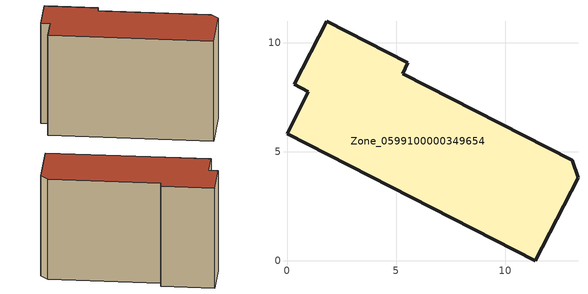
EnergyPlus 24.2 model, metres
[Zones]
Zone_0599100000349654
 floor ground (C_G): 13.34,3.81 11.39,0 0,5.83 0.98,7.75 0.34,8.1 1.82,11 5.54,9.08 5.31,8.58 13.08,4.62 z4
 wall outside (C_F): 5.54,9.08 1.82,11 0.34,8.1 0.98,7.75 0,5.83 11.39,0 13.34,3.81 13.08,4.62 5.31,8.58 5.54,9.08 z4:12.43
 roof outside (C_R): 13.08,4.62 5.31,8.58 5.54,9.08 1.82,11 0.34,8.1 0.98,7.75 0,5.83 11.39,0 13.34,3.81 z12.43
[BUILDING]
Pand.0599100000349654: North Axis=0; Terrain=City; Loads Convergence Tolerance Value=0.04; Temperature Convergence Tolerance Value=0.4; Solar Distribution=FullExterior; Maximum Number of Warmup Days=25; Minimum Number of Warmup Days=1
[Site:Location]
Rotterdam.The.Hague.AP_ZH_NLD Design_Conditions: Latitude=51.96; Longitude=4.45; Time Zone=1; Elevation=-4.5
[SITE:GROUNDTEMPERATURE:BUILDINGSURFACE]
18, 18, 18, 18, 18, 18, 18, 18, 18, 18, 18, 18
[MATERIAL] Thermal Absorptance=0.9; Solar Absorptance=0.7; Visible Absorptance=0.7
Name | Roughness | Thickness | Conductivity | Density | Specific Heat
G.TC.1992-2005 | MediumSmooth | 0.15 | 0.06 | 540 | 1210
F.TC.1992-2005 | Rough | 0.3 | 0.12 | 1920 | 840
R.TC.1992-2005 | MediumRough | 0.2 | 0.08 | 1500 | 1000
[CONSTRUCTION]
C_G: G.TC.1992-2005
C_F: F.TC.1992-2005
C_R: R.TC.1992-2005
[ZONE]
Zone_0599100000349654: Type=1; Multiplier=1; Ceiling Height=Autocalculate; Volume=Autocalculate; Floor Area=autocalculate; Part of Total Floor Area=Yes
[ZONEINFILTRATION:DESIGNFLOWRATE]
Infil_Zone_0599100000349654: Zone or ZoneList or Space or SpaceList=Zone_0599100000349654; Schedule=AlwaysOn; Design Flow Rate Calculation Method=Flow/Area; Flow Rate per Floor Area=0.0015; Constant Term Coefficient=1; Temperature Term Coefficient=0; Velocity Term Coefficient=0; Velocity Squared Term Coefficient=0
[HVACTEMPLATE:ZONE:IDEALLOADSAIRSYSTEM]
Zone_0599100000349654: Maximum Heating Supply Air Temperature=50; Minimum Cooling Supply Air Temperature=13; Maximum Heating Supply Air Humidity Ratio=0.0156; Minimum Cooling Supply Air Humidity Ratio=0.0077; Heating Limit=NoLimit; Cooling Limit=NoLimit; Dehumidification Control Type=ConstantSensibleHeatRatio; Cooling Sensible Heat Ratio=0.7; Dehumidification Setpoint=60; Humidification Control Type=None; Humidification Setpoint=30; Outdoor Air Method=None; Outdoor Air Flow Rate per Person=0.00944; Outdoor Air Flow Rate per Zone Floor Area=0; Outdoor Air Flow Rate per Zone=0; Demand Controlled Ventilation Type=None; Outdoor Air Economizer Type=NoEconomizer; Heat Recovery Type=None; Sensible Heat Recovery Effectiveness=0.7; Latent Heat Recovery Effectiveness=0.65
[ZONECONTROL:THERMOSTAT]
ThermostatControl_Zone_0599100000349654: Zone or ZoneList=Zone_0599100000349654; Control Type Schedule=DualSetpointControlType; Control 1=Thermostat_Zone_0599100000349654; Temperature Difference Between Cutout And Setpoint=0
[THERMOSTATSETPOINT:DUALSETPOINT]
Thermostat_Zone_0599100000349654: Heating Setpoint Temperature Schedule=HeatingSetpoint_Zone_0599100000349654; Cooling Setpoint Temperature Schedule=CoolingSetpoint_Zone_0599100000349654
[SCHEDULE:COMPACT]
HeatingSetpoint_Zone_0599100000349654: Through: 12/31, For: AllDays, Until: 24:00, 21
CoolingSetpoint_Zone_0599100000349654: Through: 12/31, For: AllDays, Until: 24:00, 24
DualSetpointControlType: Through: 12/31, For: AllDays, Until: 24:00, 4
AlwaysOn: Through: 12/31, For: AllDays, Until: 24:00, 1
